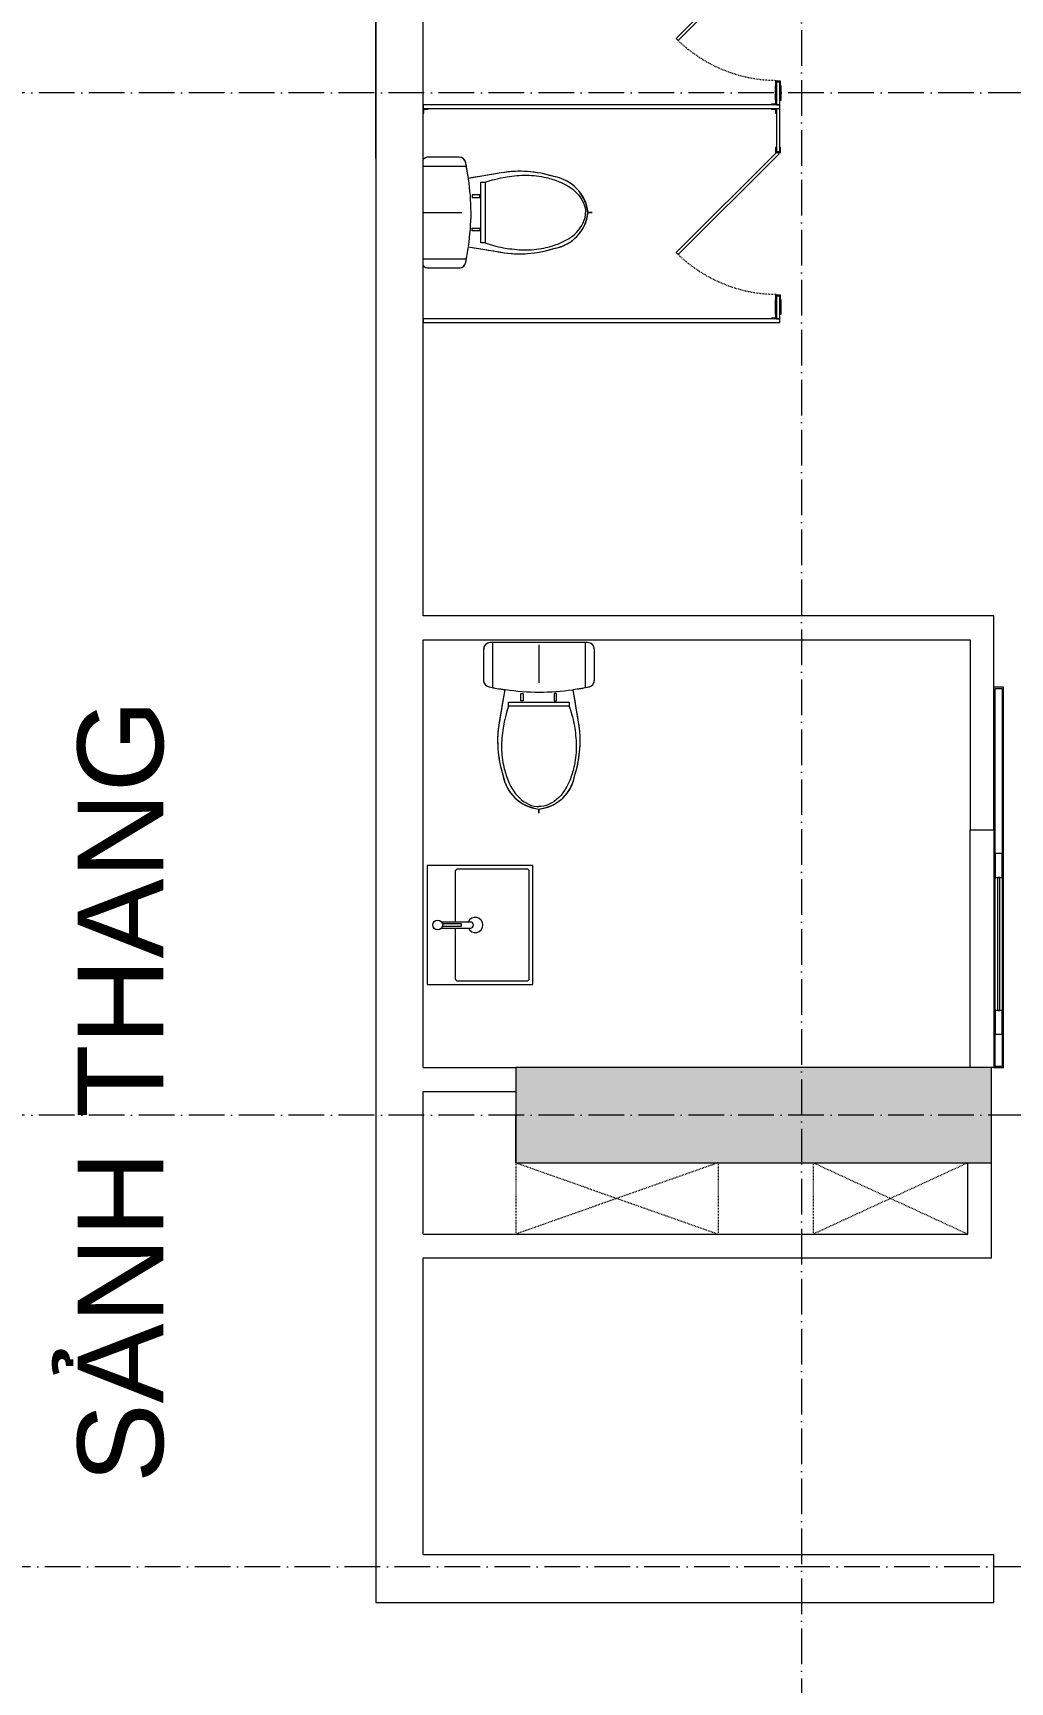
# Model space of a CAD drawing. Header units: millimetres. Extents: x -20215 to 101892, y -17414 to 45470.
# Drawn here: x 29169 to 33278, y 24465 to 31402 of the extents above; entities that cross this region are included whole.
import ezdxf

# ---------------------------------------------------------------- set-up
doc = ezdxf.new("R2010")
doc.units = ezdxf.units.MM
doc.linetypes.add('Dash', pattern=[6.35, 3.175, -3.175])
doc.linetypes.add('Grid Line', pattern=[4.2, 3, -0.6, 0, -0.6])
for name, color, linetype, lineweight in [('A-DETL-GENF-HDLN', 161, 'Dash', 5), ('A-GENM', 13, 'Continuous', 5), ('A-GENM-HDLN', 13, 'Dash', 5), ('CHU', 181, 'Continuous', 5), ('CUA', 31, 'Continuous', 9), ('DIM', 1, 'Continuous', 5), ('DIM-200', 1, 'Continuous', 5), ('NET-CAT', 3, 'Continuous', 15), ('NET-THAY', 2, 'Continuous', 9), ('THIET-BI', 44, 'Continuous', 5), ('TRUC', 225, 'Continuous', 5), ('X-COT HAM$0$LC.HA', 8, 'Continuous', 9)]:
    doc.layers.add(name, color=color, linetype=linetype, lineweight=lineweight)
doc.styles.add('Arial_1', font='arial_0.ttf', dxfattribs={"height": 400})
doc.styles.add('Arial_6', font='arial_0.ttf', dxfattribs={"height": 360})
doc.dimstyles.new('Diagonal_-_2mm_Arial_1', dxfattribs={"dimscale": 304.8, "dimtxt": 408.10376, "dimasz": 0.984252, "dimexe": 0.656168, "dimexo": 4.593176, "dimgap": 0.098425, "dimtad": 1, "dimdec": 0, "dimzin": 0, "dimdsep": 46, "dimtxsty": 'Arial_1', "dimblk1": 'OBLIQUE', "dimblk2": 'OBLIQUE', "dimsah": 1, "dimcen": 0.09, "dimdle": 0.656168, "dimazin": 0, "dimtfac": 1, "dimtdec": 4, "dimtix": 1, "dimtmove": 2, "dimatfit": 3, "dimfxl": 0, "dimtvp": 1, "dimtolj": 1, "dimtzin": 0, "dimlwd": 9, "dimlwe": 9, "dimarcsym": 0})

# ---------------------------------------------------------------- blocks, each defined once
blk = doc.blocks.new('ALC1807-ASCENT PLAZA-KET CAU_rvt-1-MẶT BẰNG TẦNG 4')
at = {"layer": 'X-COT HAM$0$LC.HA'}
h = blk.add_hatch(color=256, dxfattribs=at)
h.dxf.hatch_style = 1
h.paths.add_polyline_path([(31200.5, 27049.9), (31200.5, 26649.9), (33200.5, 26649.9), (33200.5, 27049.9)])
at = {"ltscale": 1000}
blk.add_lwpolyline([(31200.5, 27049.9), (31200.5, 26649.9), (33200.5, 26649.9), (33200.5, 27049.9)], close=True, dxfattribs=at)
blk = doc.blocks.new('CUA SAN PHOI LUA1 - CUA SAN PHOI LUA 4-1365104-MẶT BẰNG TẦNG 4')
at = {"layer": 'CUA'}
for p, q in [((-460, -50), (-500, -50)), ((-500, -50), (-500, -90)), ((-495, -85), (-495, -55)), ((-495, -55), (-460, -55)), ((-460, -55), (-460, -50)), ((-460, -55), (-360, -55)), ((-260, -55), (-360, -55)), ((-360, -55), (-360, -85)), ((-260, -85), (-260, -55)), ((-260, -55), (300, -55)), ((300, -65), (-260, -65)), ((-260, -65), (-260, -75)), ((400, -55), (300, -55)), ((300, -55), (300, -85)), ((300, -75), (300, -65)), ((400, -85), (400, -55)), ((400, -55), (1060, -55)), ((1060, -50), (1060, -55)), ((1060, -55), (1095, -55)), ((1095, -55), (1095, -85)), ((1100, -90), (1100, -50)), ((-500, -90), (-460, -90)), ((-460, -85), (-495, -85)), ((-460, -90), (-460, -85)), ((-360, -85), (-460, -85)), ((-460, -90), (1060, -90)), ((-360, -85), (-260, -85)), ((-260, -75), (300, -75)), ((300, -85), (-260, -85)), ((300, -85), (400, -85)), ((1060, -85), (400, -85)), ((1095, -85), (1060, -85)), ((1060, -85), (1060, -90)), ((1060, -90), (1100, -90))]:
    blk.add_line(p, q, dxfattribs=at)
blk = doc.blocks.new('X-XI1 - X-XI-1381924-MẶT BẰNG TẦNG 4')
at = {"layer": 'THIET-BI'}
for p, q in [((-230.6, -16.8), (-233.2, -33.2)), ((-233.2, -29), (-233.2, -157.9)), ((-233.2, -29), (-233.2, -157.9)), ((-233.2, -33.2), (-233.2, -45)), ((-233.2, -45), (-233.2, -157.9)), ((-227.9, -12.2), (-230.6, -16.8)), ((-223.3, -7.4), (-227.9, -12.2)), ((-194.6, -7.4), (-194.6, -185.7)), ((0, -9.4), (0, -169.7)), ((194.6, -7.4), (194.6, -186.1)), ((227.7, -12), (224.8, -8.5)), ((231.6, -19.3), (227.7, -12)), ((233.2, -29), (231.6, -19.3)), ((233.2, -157.9), (233.2, -29)), ((233.2, -157.9), (233.2, -29)), ((233.2, -157.9), (233.2, -29)), ((-233.2, -157.9), (-232.9, -162.1)), ((-232.9, -162.1), (-231, -169.1)), ((-231, -169.1), (-228, -174.5)), ((-228, -174.5), (-224.2, -178.9)), ((-224.2, -178.9), (-216.9, -183.9)), ((-216.9, -183.9), (-209.4, -186.4)), ((-209.4, -186.4), (-202.4, -187.7)), ((-202.4, -187.7), (-192, -189.7)), ((-192, -189.7), (-184.2, -191.1)), ((-184.2, -191.1), (-168, -193.8)), ((-168, -193.8), (-149.9, -196.6)), ((-143.8, -197.5), (-166.7, -335.2)), ((-143.8, -197.5), (-166.7, -335.2)), ((-149.9, -196.6), (-143.8, -197.5)), ((-143.8, -197.5), (-147.8, -221.1)), ((143.8, -197.5), (212.9, -185.5)), ((166.7, -335.2), (143.8, -197.5)), ((166.7, -335.2), (143.8, -197.5)), ((146.9, -216.1), (143.8, -197.5)), ((212.9, -185.5), (220.8, -181.7)), ((220.8, -181.7), (226.5, -176.5)), ((226.5, -176.5), (231.9, -166.7)), ((231.9, -166.7), (233.2, -157.9)), ((-155.3, -266.3), (-157.7, -280.9)), ((-147.8, -221.1), (-155.3, -266.3)), ((-127.7, -249.9), (127.7, -249.9)), ((-127.7, -267.8), (-127.7, -249.9)), ((-8.6, -267.8), (-127.7, -267.8)), ((-76.6, -213.5), (-66.1, -213.5)), ((-76.6, -245), (-76.6, -213.5)), ((-66.1, -245), (-76.6, -245)), ((-66.1, -213.5), (-66.1, -245)), ((127.7, -267.8), (-8.6, -267.8)), ((64, -213.5), (64, -245)), ((74.4, -213.5), (64, -213.5)), ((64, -245), (74.4, -245)), ((74.4, -245), (74.4, -213.5)), ((127.7, -249.9), (127.7, -267.8)), ((151.8, -245.3), (146.9, -216.1)), ((157.2, -277.8), (151.8, -245.3)), ((-164.6, -322), (-168.9, -349)), ((-161.5, -303.8), (-164.6, -322)), ((-157.7, -280.9), (-161.5, -303.8)), ((161.7, -304.9), (157.2, -277.8)), ((166.7, -335.2), (161.7, -304.9)), ((171.6, -371), (166.7, -335.2)), ((-172.5, -383), (-173.5, -402.2)), ((-173.5, -402.2), (-173.1, -436.1)), ((-171, -365.1), (-172.5, -383)), ((-168.9, -349), (-171, -365.1)), ((173.2, -395.8), (171.6, -371)), ((173.5, -426.5), (173.2, -395.8)), ((-173.1, -436.1), (-172.5, -446.5)), ((-172.5, -446.5), (-169.6, -474.8)), ((-169.6, -474.8), (-166.5, -495.3)), ((165.2, -502.3), (172.5, -446.5)), ((172.5, -446.5), (173.5, -426.5)), ((-166.5, -495.3), (-161.1, -520.9)), ((-161.1, -520.9), (-151.4, -555.9)), ((151.4, -555.9), (155.1, -543.7)), ((155.1, -543.7), (161.7, -518.5)), ((161.7, -518.5), (165.2, -502.3)), ((-151.4, -555.9), (-143.5, -587)), ((-143.5, -587), (-131.8, -612.8)), ((-131.8, -612.8), (-121.7, -628.9)), ((114.1, -638.9), (131.6, -613.2)), ((131.6, -613.2), (145.5, -581)), ((145.5, -581), (151.4, -555.9)), ((-121.7, -628.9), (-100.2, -653.8)), ((-100.2, -653.8), (-87.5, -664.8)), ((-87.5, -664.8), (-69.9, -676.9)), ((-69.9, -676.9), (-49.6, -687.2)), ((-49.6, -687.2), (-19.9, -696.9)), ((0, -700.2), (34.6, -692.9)), ((34.6, -692.9), (60.8, -681.9)), ((60.8, -681.9), (86, -665.9)), ((86, -665.9), (100.2, -653.8)), ((100.2, -653.8), (114.1, -638.9)), ((-19.9, -696.9), (0, -700.2)), ((0, -700.2), (0, -702.7)), ((0, -712.5), (0, -700.2)), ((0, -700.3), (0, -710.2)), ((0, -702.7), (0, -715.9)), ((0, -710.2), (0, -716.9)), ((0, -717.2), (0, -712.5)), ((0, -716.9), (0, -717.2))]:
    blk.add_line(p, q, dxfattribs=at)
for centre, radius, start, end in [((-204.3, -29), 29, 129.39648, 180), ((-204.3, -29), 29, 135, 180), ((204.3, -29), 29, 0, 50.60352), ((204.3, -29), 29, 360, 45), ((-204.3, -157.9), 29, 180, 259.85987), ((-204.3, -157.9), 29, 180, 259.85987), ((18.1, 960), 1168.8, 258.77622, 262.03475), ((18.1, 960), 1168.8, 258.77622, 262.03475), ((18.1, 960), 1168.8, 262.14467, 269.16333), ((-16, 957.7), 1166.4, 270.83748, 277.76826), ((-18.1, 960), 1168.8, 277.96525, 281.22378), ((-18.1, 960), 1168.8, 277.96525, 281.22378), ((204.3, -157.9), 29, 280.14013, 360), ((204.3, -157.9), 29, 280.14013, 0), ((287.1, -414.4), 460.7, 170.09406, 197.88556), ((287.1, -414.4), 460.7, 170.09406, 197.88556), ((-287.1, -414.4), 460.7, 342.11444, 9.90594), ((-287.1, -414.4), 460.7, 342.11444, 9.90594), ((18.2, -529.6), 171.6, 188.82666, 263.90979), ((18.2, -529.6), 171.6, 188.82666, 263.90979), ((-18.2, -529.6), 171.6, 276.09021, 351.17334), ((-18.2, -529.6), 171.6, 276.09021, 351.17334)]:
    blk.add_arc(centre, radius, start, end, dxfattribs=at)
for points in [[(-127.7, -267.8), (-143.4, -315.6), (-152.2, -364.8), (-160.3, -442.2), (-151, -516.8), (-129.6, -585.3), (-93.5, -652), (-37.5, -689.3), (-2.9, -689.4), (0, -689.4)], [(127.7, -267.8), (143.4, -315.6), (152.2, -364.8), (160.3, -442.2), (151, -516.8), (129.6, -585.3), (93.5, -652), (37.5, -689.3), (2.9, -689.4), (0, -689.4)]]:
    blk.add_open_spline(points, degree=3, knots=[12.724379, 12.724379, 12.724379, 12.724379, 75.096459, 151.912755, 228.70098, 282.501534, 351.034079, 439.49288, 447.51098, 447.51098, 447.51098, 447.51098], dxfattribs=at)
blk = doc.blocks.new('X-XI1 - X-XI-V13-MẶT BẰNG TẦNG 4')
at = {"layer": 'THIET-BI'}
for p, q in [((204.3, 0), (-204.3, 0)), ((204.3, 0), (-204.3, 0)), ((204.3, 0), (0, 0)), ((194.6, 0), (194.6, -186.1)), ((215, -2.1), (204.3, 0)), ((-230.6, -16.8), (-233.2, -33.2)), ((-233.2, -29), (-233.2, -157.9)), ((-233.2, -29), (-233.2, -157.9)), ((-233.2, -33.2), (-233.2, -45)), ((-233.2, -45), (-233.2, -157.9)), ((-227.9, -12.2), (-230.6, -16.8)), ((-222, -6.1), (-227.9, -12.2)), ((-212.4, -1.2), (-222, -6.1)), ((-204.3, 0), (-212.4, -1.2)), ((0, 0), (-204.3, 0)), ((-194.6, 0), (-194.6, -185.7)), ((0, -9.4), (0, -169.7)), ((219.3, -4.2), (215, -2.1)), ((224.8, -8.5), (219.3, -4.2)), ((227.7, -12), (224.8, -8.5)), ((231.6, -19.3), (227.7, -12)), ((233.2, -29), (231.6, -19.3)), ((233.2, -157.9), (233.2, -29)), ((233.2, -157.9), (233.2, -29)), ((233.2, -157.9), (233.2, -29)), ((-233.2, -157.9), (-232.9, -162.1)), ((-232.9, -162.1), (-231, -169.1)), ((-231, -169.1), (-228, -174.5)), ((-228, -174.5), (-224.2, -178.9)), ((-224.2, -178.9), (-216.9, -183.9)), ((-216.9, -183.9), (-209.4, -186.4)), ((-209.4, -186.4), (-202.4, -187.7)), ((-202.4, -187.7), (-192, -189.7)), ((-192, -189.7), (-184.2, -191.1)), ((-184.2, -191.1), (-168, -193.8)), ((-168, -193.8), (-149.9, -196.6)), ((-143.8, -197.5), (-166.7, -335.2)), ((-143.8, -197.5), (-166.7, -335.2)), ((-149.9, -196.6), (-143.8, -197.5)), ((-143.8, -197.5), (-147.8, -221.1)), ((143.8, -197.5), (212.9, -185.5)), ((166.7, -335.2), (143.8, -197.5)), ((166.7, -335.2), (143.8, -197.5)), ((146.9, -216.1), (143.8, -197.5)), ((212.9, -185.5), (220.8, -181.7)), ((220.8, -181.7), (226.5, -176.5)), ((226.5, -176.5), (231.9, -166.7)), ((231.9, -166.7), (233.2, -157.9)), ((-155.3, -266.3), (-157.7, -280.9)), ((-147.8, -221.1), (-155.3, -266.3)), ((-127.7, -249.9), (127.7, -249.9)), ((-127.7, -267.8), (-127.7, -249.9)), ((-8.6, -267.8), (-127.7, -267.8)), ((-76.6, -213.5), (-66.1, -213.5)), ((-76.6, -245), (-76.6, -213.5)), ((-66.1, -245), (-76.6, -245)), ((-66.1, -213.5), (-66.1, -245)), ((127.7, -267.8), (-8.6, -267.8)), ((64, -213.5), (64, -245)), ((74.4, -213.5), (64, -213.5)), ((64, -245), (74.4, -245)), ((74.4, -245), (74.4, -213.5)), ((127.7, -249.9), (127.7, -267.8)), ((151.8, -245.3), (146.9, -216.1)), ((157.2, -277.8), (151.8, -245.3)), ((-164.6, -322), (-168.9, -349)), ((-161.5, -303.8), (-164.6, -322)), ((-157.7, -280.9), (-161.5, -303.8)), ((161.7, -304.9), (157.2, -277.8)), ((166.7, -335.2), (161.7, -304.9)), ((171.6, -371), (166.7, -335.2)), ((-172.5, -383), (-173.5, -402.2)), ((-173.5, -402.2), (-173.1, -436.1)), ((-171, -365.1), (-172.5, -383)), ((-168.9, -349), (-171, -365.1)), ((173.2, -395.8), (171.6, -371)), ((173.5, -426.5), (173.2, -395.8)), ((-173.1, -436.1), (-172.5, -446.5)), ((-172.5, -446.5), (-169.6, -474.8)), ((-169.6, -474.8), (-166.5, -495.3)), ((165.2, -502.3), (172.5, -446.5)), ((172.5, -446.5), (173.5, -426.5)), ((-166.5, -495.3), (-161.1, -520.9)), ((-161.1, -520.9), (-151.4, -555.9)), ((151.4, -555.9), (155.1, -543.7)), ((155.1, -543.7), (161.7, -518.5)), ((161.7, -518.5), (165.2, -502.3)), ((-151.4, -555.9), (-143.5, -587)), ((-143.5, -587), (-131.8, -612.8)), ((-131.8, -612.8), (-121.7, -628.9)), ((114.1, -638.9), (131.6, -613.2)), ((131.6, -613.2), (145.5, -581)), ((145.5, -581), (151.4, -555.9)), ((-121.7, -628.9), (-100.2, -653.8)), ((-100.2, -653.8), (-87.5, -664.8)), ((-87.5, -664.8), (-69.9, -676.9)), ((-69.9, -676.9), (-49.6, -687.2)), ((-49.6, -687.2), (-19.9, -696.9)), ((0, -700.2), (34.6, -692.9)), ((34.6, -692.9), (60.8, -681.9)), ((60.8, -681.9), (86, -665.9)), ((86, -665.9), (100.2, -653.8)), ((100.2, -653.8), (114.1, -638.9)), ((-19.9, -696.9), (0, -700.2)), ((0, -700.2), (0, -702.7)), ((0, -712.5), (0, -700.2)), ((0, -700.3), (0, -710.2)), ((0, -702.7), (0, -715.9)), ((0, -710.2), (0, -716.9)), ((0, -717.2), (0, -712.5)), ((0, -716.9), (0, -717.2))]:
    blk.add_line(p, q, dxfattribs=at)
for centre, radius, start, end in [((204.3, -29), 29, 360, 90), ((204.3, -29), 29, 0, 90), ((-204.3, -29), 29, 90, 180), ((-204.3, -29), 29, 90, 180), ((-204.3, -157.9), 29, 180, 259.85987), ((-204.3, -157.9), 29, 180, 259.85987), ((18.1, 960), 1168.8, 258.77622, 262.03475), ((18.1, 960), 1168.8, 258.77622, 262.03475), ((18.1, 960), 1168.8, 262.14467, 269.16333), ((-16, 957.7), 1166.4, 270.83748, 277.76826), ((-18.1, 960), 1168.8, 277.96525, 281.22378), ((-18.1, 960), 1168.8, 277.96525, 281.22378), ((204.3, -157.9), 29, 280.14013, 360), ((204.3, -157.9), 29, 280.14013, 0), ((287.1, -414.4), 460.7, 170.09406, 197.88556), ((287.1, -414.4), 460.7, 170.09406, 197.88556), ((-287.1, -414.4), 460.7, 342.11444, 9.90594), ((-287.1, -414.4), 460.7, 342.11444, 9.90594), ((18.2, -529.6), 171.6, 188.82666, 263.90979), ((18.2, -529.6), 171.6, 188.82666, 263.90979), ((-18.2, -529.6), 171.6, 276.09021, 351.17334), ((-18.2, -529.6), 171.6, 276.09021, 351.17334)]:
    blk.add_arc(centre, radius, start, end, dxfattribs=at)
for points in [[(-127.7, -267.8), (-143.4, -315.6), (-152.2, -364.8), (-160.3, -442.2), (-151, -516.8), (-129.6, -585.3), (-93.5, -652), (-37.5, -689.3), (-2.9, -689.4), (0, -689.4)], [(127.7, -267.8), (143.4, -315.6), (152.2, -364.8), (160.3, -442.2), (151, -516.8), (129.6, -585.3), (93.5, -652), (37.5, -689.3), (2.9, -689.4), (0, -689.4)]]:
    blk.add_open_spline(points, degree=3, knots=[12.724379, 12.724379, 12.724379, 12.724379, 75.096459, 151.912755, 228.70098, 282.501534, 351.034079, 439.49288, 447.51098, 447.51098, 447.51098, 447.51098], dxfattribs=at)
blk = doc.blocks.new('X-LA1 - X-LA 3-1486900-MẶT BẰNG TẦNG 4')
at = {"layer": 'THIET-BI'}
for p, q in [((250, 0), (-250, 0)), ((-250, 0), (-250, -445)), ((-250, 0), (-250, -445)), ((250, 0), (-250, 0)), ((250, -445), (250, 0)), ((250, -445), (250, 0)), ((-12.7, -61.5), (-12.7, -182.5)), ((-5.2, -65.1), (-5.2, -145)), ((5.2, -145), (5.2, -65.1)), ((12.3, -182.5), (12.3, -61.8)), ((-235, -129), (-235, -420)), ((-12.7, -119), (-225, -119)), ((225, -119), (12.3, -119)), ((235, -420), (235, -129)), ((-5.2, -145), (5.2, -145)), ((-250, -445), (250, -445)), ((-250, -445), (250, -445)), ((-225, -430), (225, -430))]:
    blk.add_line(p, q, dxfattribs=at)
blk.add_circle((0, -45), 20.8, dxfattribs=at)
for centre, radius, start, end in [((-225, -129), 10, 90, 180), ((225, -129), 10, 0, 90), ((0, -202.6), 32, 113.4242, 67.44806), ((-0.2, -182.5), 12.5, 180, 360), ((-225, -420), 10, 180, 270), ((225, -420), 10, 270, 0)]:
    blk.add_arc(centre, radius, start, end, dxfattribs=at)
blk = doc.blocks.new('HE KHUNG VACH VS1 - HE KHUNG VACH VS-1365360-MẶT BẰNG TẦNG 4')
at = {"layer": 'A-GENM', "lineweight": 9}
for p, q in [((200, 1500), (0, 1500)), ((0, 1500), (0, 0)), ((15, 0), (15, 1485)), ((15, 1485), (200, 1485)), ((200, 1503), (180, 1503)), ((180, 1503), (180, 1500)), ((180, 1500), (197, 1500)), ((197, 1485), (180, 1485)), ((180, 1485), (180, 1482)), ((180, 1482), (200, 1482)), ((197, 1500), (197, 1485)), ((205.5, 1496.5), (197, 1488)), ((197, 1488), (621.3, 1063.7)), ((200, 1482), (200, 1503)), ((200, 1485), (200, 1500)), ((629.7, 1072.2), (205.5, 1496.5)), ((820, 1503), (800, 1503)), ((800, 1503), (800, 1482)), ((900, 1500), (800, 1500)), ((800, 1500), (800, 1485)), ((800, 1485), (900, 1485)), ((800, 1482), (820, 1482)), ((803, 1485), (803, 1500)), ((803, 1500), (820, 1500)), ((820, 1485), (803, 1485)), ((880, 1505), (820, 1505)), ((820, 1505), (820, 1500)), ((820, 1500), (820, 1503)), ((820, 1500), (880, 1500)), ((820, 1482), (820, 1485)), ((880, 1485), (820, 1485)), ((820, 1485), (820, 1480)), ((820, 1480), (880, 1480)), ((880, 1500), (880, 1505)), ((880, 1480), (880, 1485)), ((1100, 1500), (900, 1500)), ((900, 1500), (900, 0)), ((900, 1485), (900, 1500)), ((915, 1500), (900, 1500)), ((900, 1500), (900, 0)), ((915, 0), (915, 1500)), ((915, 0), (915, 1485)), ((915, 1485), (1100, 1485)), ((1100, 1503), (1080, 1503)), ((1080, 1503), (1080, 1500)), ((1080, 1500), (1097, 1500)), ((1097, 1485), (1080, 1485)), ((1080, 1485), (1080, 1482)), ((1080, 1482), (1100, 1482)), ((1097, 1500), (1097, 1485)), ((1105.5, 1496.5), (1097, 1488)), ((1097, 1488), (1521.3, 1063.7)), ((1100, 1482), (1100, 1503)), ((1100, 1485), (1100, 1500)), ((1529.7, 1072.2), (1105.5, 1496.5)), ((1720, 1503), (1700, 1503)), ((1700, 1503), (1700, 1482)), ((1800, 1500), (1700, 1500)), ((1700, 1500), (1700, 1485)), ((1700, 1485), (1800, 1485)), ((1700, 1482), (1720, 1482)), ((1703, 1485), (1703, 1500)), ((1703, 1500), (1720, 1500)), ((1720, 1485), (1703, 1485)), ((1780, 1505), (1720, 1505)), ((1720, 1505), (1720, 1500)), ((1720, 1500), (1720, 1503)), ((1720, 1500), (1780, 1500)), ((1720, 1482), (1720, 1485)), ((1780, 1485), (1720, 1485)), ((1720, 1485), (1720, 1480)), ((1720, 1480), (1780, 1480)), ((1780, 1500), (1780, 1505)), ((1780, 1480), (1780, 1485)), ((2000, 1500), (1800, 1500)), ((1800, 1500), (1800, 0)), ((1800, 1485), (1800, 1500)), ((1815, 1500), (1800, 1500)), ((1800, 1500), (1800, 0)), ((1815, 0), (1815, 1500)), ((1815, 0), (1815, 1485)), ((1815, 1485), (2000, 1485)), ((2000, 1503), (1980, 1503)), ((1980, 1503), (1980, 1500)), ((1980, 1500), (1997, 1500)), ((1997, 1485), (1980, 1485)), ((1980, 1485), (1980, 1482)), ((1980, 1482), (2000, 1482)), ((1997, 1500), (1997, 1485)), ((2005.5, 1496.5), (1997, 1488)), ((1997, 1488), (2421.3, 1063.7)), ((2000, 1482), (2000, 1503)), ((2000, 1485), (2000, 1500)), ((2429.7, 1072.2), (2005.5, 1496.5)), ((2620, 1503), (2600, 1503)), ((2600, 1503), (2600, 1482)), ((2700, 1500), (2600, 1500)), ((2600, 1500), (2600, 1485)), ((2600, 1485), (2700, 1485)), ((2600, 1482), (2620, 1482)), ((2603, 1485), (2603, 1500)), ((2603, 1500), (2620, 1500)), ((2620, 1485), (2603, 1485)), ((2680, 1505), (2620, 1505)), ((2620, 1505), (2620, 1500)), ((2620, 1500), (2620, 1503)), ((2620, 1500), (2680, 1500)), ((2620, 1482), (2620, 1485)), ((2680, 1485), (2620, 1485)), ((2620, 1485), (2620, 1480)), ((2620, 1480), (2680, 1480)), ((2680, 1500), (2680, 1505)), ((2680, 1480), (2680, 1485)), ((2700, 1485), (2700, 1500)), ((2715, 1500), (2700, 1500)), ((2700, 1500), (2700, 0)), ((2715, 0), (2715, 1500)), ((621.3, 1063.7), (629.7, 1072.2)), ((1521.3, 1063.7), (1529.7, 1072.2)), ((2421.3, 1063.7), (2429.7, 1072.2)), ((0, 0), (15, 0)), ((900, 0), (915, 0)), ((900, 0), (915, 0)), ((1800, 0), (1815, 0)), ((1800, 0), (1815, 0)), ((2700, 0), (2715, 0))]:
    blk.add_line(p, q, dxfattribs=at)
at = {"layer": 'A-GENM'}
for p, q in [((15, 1465), (18, 1465)), ((18, 1465), (18, 1482)), ((18, 1482), (35, 1482)), ((35, 1482), (35, 1485)), ((880, 1482), (897, 1482)), ((897, 1482), (897, 1465)), ((897, 1465), (900, 1465)), ((915, 1465), (918, 1465)), ((918, 1465), (918, 1482)), ((918, 1482), (935, 1482)), ((935, 1482), (935, 1485)), ((1780, 1482), (1797, 1482)), ((1797, 1482), (1797, 1465)), ((1797, 1465), (1800, 1465)), ((1815, 1465), (1818, 1465)), ((1818, 1465), (1818, 1482)), ((1818, 1482), (1835, 1482)), ((1835, 1482), (1835, 1485)), ((2680, 1482), (2697, 1482)), ((2697, 1482), (2697, 1465)), ((2697, 1465), (2700, 1465)), ((18, 20), (15, 20)), ((18, 3), (18, 20)), ((35, 3), (18, 3)), ((35, 0), (35, 3)), ((918, 20), (915, 20)), ((918, 3), (918, 20)), ((935, 3), (918, 3)), ((935, 0), (935, 3)), ((1818, 20), (1815, 20)), ((1818, 3), (1818, 20)), ((1835, 3), (1818, 3)), ((1835, 0), (1835, 3))]:
    blk.add_line(p, q, dxfattribs=at)
at = {"layer": 'A-GENM-HDLN'}
for centre in [(197, 1488), (1097, 1488), (1997, 1488)]:
    blk.add_arc(centre, 600, 315, 359.71352, dxfattribs=at)
blk = doc.blocks.new('DIMBLOCK56-MẶT BẰNG TẦNG 4')
at = {"layer": 'DIM-200', "lineweight": 9, "transparency": 16777216}
for p, q in [((28200.5, 32689.9), (28200.5, 31862.4)), ((28200.5, 32062.4), (28200.5, 32689.9)), ((30610.5, 30874.5), (30610.5, 32262.4)), ((28200.5, 32062.4), (28350.5, 32212.4)), ((30610.5, 32062.4), (30760.5, 32212.4)), ((28200.5, 32062.4), (28050.5, 31912.4)), ((28200.5, 32062.4), (30810.5, 32062.4)), ((30610.5, 32062.4), (30460.5, 31912.4)), ((30610.5, 32062.4), (30610.5, 30874.5))]:
    blk.add_line(p, q, dxfattribs=at)
at = {"layer": 'DIM-200', "color": 0, "lineweight": 9, "transparency": 16777216, "insert": (28008.2, 32611.7), "char_height": 400, "width": 1476.708, "attachment_point": 1, "line_spacing_factor": 0.941778, "style": 'Arial_1'}
blk.add_mtext('2410', dxfattribs=at)
blk = doc.blocks.new('_Oblique')
at = {"color": 0, "linetype": 'ByBlock', "lineweight": -2}
blk.add_line((-0.5, -0.5), (0.5, 0.5), dxfattribs=at)

msp = doc.modelspace()

# ---------------------------------------------------------------- linework, layer by layer
at = {"layer": 'A-DETL-GENF-HDLN'}
for p, q in [((31199.7, 26649.9), (32049.9, 26349.9)), ((32050.7, 26649.9), (31200.5, 26349.9)), ((31200.5, 26649.9), (31200.5, 26349.9)), ((32050.7, 26649.9), (32050.7, 26349.9)), ((32450.7, 26649.9), (32450.7, 26349.9)), ((32450.7, 26649.9), (33100.5, 26349.9)), ((33101.3, 26649.9), (32451.5, 26349.9))]:
    msp.add_line(p, q, dxfattribs=at)
at = {"layer": 'NET-CAT'}
for p, q in [((30610.5, 33099.9), (30610.5, 24799.9)), ((30810.5, 28949.9), (30810.5, 32899.9)), ((33210.5, 28949.9), (30810.5, 28949.9)), ((33210.5, 28050), (33210.5, 28949.9)), ((30810.5, 27049.9), (30810.5, 28849.9)), ((30810.5, 28849.9), (33110.5, 28849.9)), ((33110.5, 28849.9), (33110.5, 28050)), ((33110.5, 28050), (33210.5, 28050)), ((30810.5, 27049.9), (31200.5, 27049.9)), ((30810.5, 26949.9), (31200.5, 26949.9)), ((30810.5, 26349.9), (30810.5, 26949.9)), ((31200.5, 26649.9), (31200.5, 26849.9)), ((33100.5, 26349.9), (33100.5, 26649.9)), ((33200.5, 26249.9), (33200.5, 26649.9)), ((30810.5, 26349.9), (33100.5, 26349.9)), ((30810.5, 24999.9), (30810.5, 26249.9)), ((30810.5, 26249.9), (33200.5, 26249.9)), ((33210.4, 24999.9), (30810.5, 24999.9)), ((33210.4, 24799.9), (33210.4, 24999.9)), ((30610.5, 24799.9), (33210.4, 24799.9))]:
    msp.add_line(p, q, dxfattribs=at)
at = {"layer": 'NET-THAY'}
for p, q in [((33110.5, 27050), (33110.5, 28050)), ((33210.5, 28050), (33210.5, 27090)), ((33210.5, 27050), (33200.5, 27050))]:
    msp.add_line(p, q, dxfattribs=at)
at = {"layer": 'TRUC', "linetype": 'Grid Line', "ltscale": 50}
for p, q in [((32400.5, 43599.9), (32400.5, -4500.1)), ((43000.5, 31149.9), (-14407, 31149.9)), ((43000.5, 26849.9), (-12092.4, 26849.9)), ((43025.5, 24949.9), (-14382, 24949.9))]:
    msp.add_line(p, q, dxfattribs=at)

# ---------------------------------------------------------------- block references
at = {"layer": 'A-GENM', "rotation": 269.9999999999999}
msp.add_blockref('HE KHUNG VACH VS1 - HE KHUNG VACH VS-1365360-MẶT BẰNG TẦNG 4', (30810.5, 32899.9), dxfattribs=at)
at = {"layer": 'CUA', "rotation": 89.99999999999987}
msp.add_blockref('CUA SAN PHOI LUA1 - CUA SAN PHOI LUA 4-1365104-MẶT BẰNG TẦNG 4', (33160.5, 27550), dxfattribs=at)
at = {"layer": 'NET-CAT', "lineweight": 5}
msp.add_blockref('ALC1807-ASCENT PLAZA-KET CAU_rvt-1-MẶT BẰNG TẦNG 4', (0, 0), dxfattribs=at)
at = {"layer": 'THIET-BI', "rotation": 89.9999999999999}
for name, p in [('X-XI1 - X-XI-1381924-MẶT BẰNG TẦNG 4', (30803.1, 30646.8)), ('X-LA1 - X-LA 3-1486900-MẶT BẰNG TẦNG 4', (30826.4, 27649.9))]:
    msp.add_blockref(name, p, dxfattribs=at)
at = {"layer": 'THIET-BI'}
msp.add_blockref('X-XI1 - X-XI-V13-MẶT BẰNG TẦNG 4', (31296.9, 28837.8), dxfattribs=at)

# ---------------------------------------------------------------- texts
at = {"layer": 'CHU', "color": 7, "insert": (29356.8, 25302.5), "char_height": 360, "width": 3286.54, "attachment_point": 1, "rotation": 90, "line_spacing_factor": 0.936439, "style": 'Arial_6'}
msp.add_mtext('\\pt2540.0016,5079.9996,7620.0012,10159.9992,12700.0008,15239.9988,17780.0004,20319.9984,22860,25400.0016,27939.9996,30480.0012,33019.9992,35560.0008,38099.9988,40640.0004,43179.9984,45720,48260.0016,50799.9996,53340.0012,55879.9992,58420.0008,60959.9988,63500.0004,66039.9984,68580,71120.0016,73659.9996,76200.0012,78739.9992,81280.0008;SẢNH THANG', dxfattribs=at)

# ---------------------------------------------------------------- dimensions: what is measured, and where the dimension line sits
at = {"layer": 'DIM', "lineweight": 9}
dim = msp.add_linear_dim(base=(30610.5, 32062.4), p1=(28200.5, 31289.9), p2=(30610.5, 32274.5), dimstyle='Diagonal_-_2mm_Arial_1', override={"dimpost": '<>', "dimfxl": 2603.364824}, dxfattribs=at)
dim.commit()
dim.dimension.update_dxf_attribs({"geometry": 'DIMBLOCK56-MẶT BẰNG TẦNG 4', "text_midpoint": (28746.6, 32345), "dimtype": 160})

doc.saveas('drawing.dxf')
